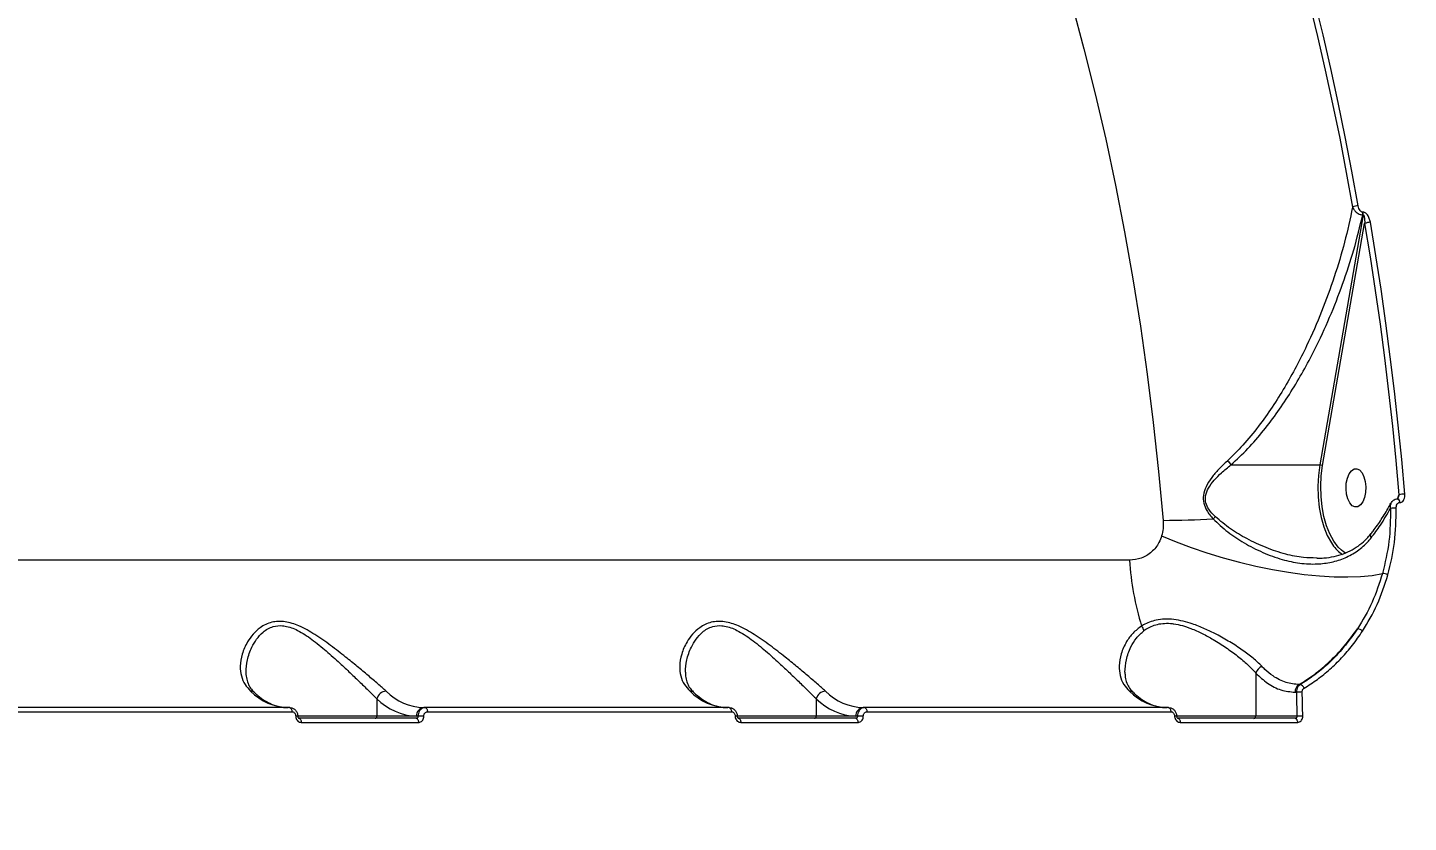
# Model space of a CAD drawing. Header units: millimetres. Extents: x -5517 to 6387, y -5295 to 6147.
# Drawn here: x 2446.6 to 2769.8, y 1488.5 to 1674.5 of the extents above; entities that cross this region are included whole.
import ezdxf

# ---------------------------------------------------------------- set-up
doc = ezdxf.new("R2010")
doc.units = ezdxf.units.MM
for name, color, linetype in [('DIKOM_ОБЪЕКТ', 7, 'Continuous'), ('DIKOM_РАЗМЕР_ЗОНА', 7, 'Continuous'), ('DIKOM_РАЗМЕР_ОБЪЕКТА', 7, 'Continuous')]:
    doc.layers.add(name, color=color, linetype=linetype)
doc.styles.add('style1', font='arial.ttf', dxfattribs={"width": 0.8})
doc.dimstyles.new('1-50', dxfattribs={"dimtxt": 300, "dimasz": 200, "dimexe": 100, "dimexo": 0, "dimgap": 100, "dimtad": 1, "dimtxsty": 'style1', "dimcen": 200, "dimclrd": 7, "dimclre": 7, "dimclrt": 7, "dimadec": 1, "dimazin": 2, "dimtfac": 1, "dimtmove": 0, "dimatfit": 2, "dimfxl": 0, "dimlwd": 25, "dimlwe": 18, "dimarcsym": 0})

# ---------------------------------------------------------------- blocks, each defined once
blk = doc.blocks.new('*D0')
at = {"layer": 'Defpoints', "color": 0, "transparency": 16777216}
for p in [(3079.07, 4135.26), (-4405.35, -2652.69), (-1397.56, -2652.69)]:
    blk.add_point(p, dxfattribs=at)
at = {"layer": 'DIKOM_РАЗМЕР_ОБЪЕКТА', "color": 7, "lineweight": 18, "transparency": 16777216}
for p, q in [((3079.07, 4135.26), (-4505.35, 4135.26)), ((-1397.56, -2652.69), (-4505.35, -2652.69))]:
    blk.add_line(p, q, dxfattribs=at)
at = {"layer": 'DIKOM_РАЗМЕР_ОБЪЕКТА', "color": 7, "lineweight": 25, "transparency": 16777216}
blk.add_line((-4405.35, 3935.26), (-4405.35, -2452.69), dxfattribs=at)
at = {"layer": 'DIKOM_РАЗМЕР_ОБЪЕКТА', "color": 7, "transparency": 16777216}
for points in [[(-4438.68, 3935.26), (-4372.02, 3935.26), (-4405.35, 4135.26)], [(-4438.68, -2452.69), (-4372.02, -2452.69), (-4405.35, -2652.69)]]:
    blk.add_solid(points, dxfattribs=at)
at = {"layer": 'DIKOM_РАЗМЕР_ОБЪЕКТА', "color": 7, "transparency": 16777216, "insert": (-4658.52, 741.29), "char_height": 300, "attachment_point": 5, "rotation": 90, "style": 'style1'}
blk.add_mtext('6800', dxfattribs=at)
blk = doc.blocks.new('*D1')
at = {"layer": 'Defpoints', "color": 0, "transparency": 16777216}
for p in [(2817.72, 6146.72), (-5067.27, -4152.08), (-1897.56, -4152.08)]:
    blk.add_point(p, dxfattribs=at)
at = {"layer": 'DIKOM_РАЗМЕР_ЗОНА', "color": 7, "lineweight": 18, "transparency": 16777216}
for p, q in [((2817.72, 6146.72), (-5167.27, 6146.72)), ((-1897.56, -4152.08), (-5167.27, -4152.08))]:
    blk.add_line(p, q, dxfattribs=at)
at = {"layer": 'DIKOM_РАЗМЕР_ЗОНА', "color": 7, "lineweight": 25, "transparency": 16777216}
blk.add_line((-5067.27, 5946.72), (-5067.27, -3952.08), dxfattribs=at)
at = {"layer": 'DIKOM_РАЗМЕР_ЗОНА', "color": 7, "transparency": 16777216}
for points in [[(-5100.61, 5946.72), (-5033.94, 5946.72), (-5067.27, 6146.72)], [(-5100.61, -3952.08), (-5033.94, -3952.08), (-5067.27, -4152.08)]]:
    blk.add_solid(points, dxfattribs=at)
at = {"layer": 'DIKOM_РАЗМЕР_ЗОНА', "color": 7, "transparency": 16777216, "insert": (-5320.45, 939.42), "char_height": 300, "attachment_point": 5, "rotation": 90, "style": 'style1'}
blk.add_mtext('10200', dxfattribs=at)
blk = doc.blocks.new('*D2')
at = {"layer": 'Defpoints', "color": 0, "transparency": 16777216}
for p in [(4491.49, 3838.97), (-2445.56, 374.31), (4491.49, -4687.8)]:
    blk.add_point(p, dxfattribs=at)
at = {"layer": 'DIKOM_РАЗМЕР_ОБЪЕКТА', "color": 7, "lineweight": 18, "transparency": 16777216}
for p, q in [((4491.49, 3838.97), (4491.49, -4787.8)), ((-2445.56, 374.31), (-2445.56, -4787.8))]:
    blk.add_line(p, q, dxfattribs=at)
at = {"layer": 'DIKOM_РАЗМЕР_ОБЪЕКТА', "color": 7, "lineweight": 25, "transparency": 16777216}
blk.add_line((-2245.56, -4687.8), (4291.49, -4687.8), dxfattribs=at)
at = {"layer": 'DIKOM_РАЗМЕР_ОБЪЕКТА', "color": 7, "transparency": 16777216}
for points in [[(-2245.56, -4654.47), (-2245.56, -4721.14), (-2445.56, -4687.8)], [(4291.49, -4654.47), (4291.49, -4721.14), (4491.49, -4687.8)]]:
    blk.add_solid(points, dxfattribs=at)
at = {"layer": 'DIKOM_РАЗМЕР_ОБЪЕКТА', "color": 7, "transparency": 16777216, "insert": (1022.97, -4434.63), "char_height": 300, "attachment_point": 5, "style": 'style1'}
blk.add_mtext('6900', dxfattribs=at)
blk = doc.blocks.new('*D3')
at = {"layer": 'Defpoints', "color": 0, "transparency": 16777216}
for p in [(6386.85, 4728.17), (-4131.44, -152.69), (6386.85, -5195.35)]:
    blk.add_point(p, dxfattribs=at)
at = {"layer": 'DIKOM_РАЗМЕР_ЗОНА', "color": 7, "lineweight": 18, "transparency": 16777216}
for p, q in [((6386.85, 4728.17), (6386.85, -5295.35)), ((-4131.44, -152.69), (-4131.44, -5295.35))]:
    blk.add_line(p, q, dxfattribs=at)
at = {"layer": 'DIKOM_РАЗМЕР_ЗОНА', "color": 7, "lineweight": 25, "transparency": 16777216}
blk.add_line((-3931.44, -5195.35), (6186.85, -5195.35), dxfattribs=at)
at = {"layer": 'DIKOM_РАЗМЕР_ЗОНА', "color": 7, "transparency": 16777216}
for points in [[(-3931.44, -5162.02), (-3931.44, -5228.69), (-4131.44, -5195.35)], [(6186.85, -5162.02), (6186.85, -5228.69), (6386.85, -5195.35)]]:
    blk.add_solid(points, dxfattribs=at)
at = {"layer": 'DIKOM_РАЗМЕР_ЗОНА', "color": 7, "transparency": 16777216, "insert": (1127.71, -4942.18), "char_height": 300, "attachment_point": 5, "style": 'style1'}
blk.add_mtext('10500', dxfattribs=at)

msp = doc.modelspace()

# ---------------------------------------------------------------- linework, layer by layer
at = {"layer": 'DIKOM_ОБЪЕКТ', "color": 7, "linetype": 'Continuous', "lineweight": 15}
for p, q in [((2759.206, 1630.653), (2749.038, 1572.123)), ((2759.206, 1631.291), (2759.101, 1631.291)), ((2759.101, 1630.653), (2759.206, 1630.653)), ((2749.711, 1571.963), (2759.551, 1628.612)), ((2728.254, 1572.123), (2749.038, 1572.123)), ((2767.576, 1565.124), (2767.152, 1564.151)), ((2767.743, 1563.33), (2767.818, 1563.33)), ((2704.496, 1549.813), (2404.487, 1549.813)), ((2748.446, 1550.326), (2748.247, 1550.334)), ((2734.063, 1523.413), (2734.063, 1513.311)), ((2744.477, 1520.708), (2744.193, 1520.708)), ((2528.343, 1517.361), (2528.343, 1513.311)), ((2631.203, 1517.361), (2631.203, 1513.311)), ((2743.253, 1518.924), (2743.561, 1518.924)), ((2507.95, 1515.311), (2436.805, 1515.311)), ((2437.32, 1514.352), (2508.464, 1514.352)), ((2528.343, 1513.311), (2509.784, 1513.311)), ((2537.571, 1512.811), (2510.141, 1512.811)), ((2537.611, 1513.311), (2528.343, 1513.311)), ((2537.971, 1513.311), (2537.611, 1513.311)), ((2539.665, 1515.311), (2539.325, 1515.311)), ((2610.81, 1515.311), (2539.665, 1515.311)), ((2540.18, 1514.352), (2611.325, 1514.352)), ((2631.203, 1513.311), (2612.644, 1513.311)), ((2640.431, 1512.811), (2613.001, 1512.811)), ((2640.471, 1513.311), (2631.203, 1513.311)), ((2640.831, 1513.311), (2640.471, 1513.311)), ((2642.525, 1515.311), (2642.185, 1515.311)), ((2713.67, 1515.311), (2642.525, 1515.311)), ((2643.04, 1514.352), (2714.185, 1514.352)), ((2734.063, 1513.311), (2715.504, 1513.311)), ((2743.291, 1512.811), (2715.861, 1512.811)), ((2743.691, 1513.311), (2734.063, 1513.311)), ((2510.656, 1511.846), (2538.085, 1511.846)), ((2613.516, 1511.846), (2640.945, 1511.846)), ((2716.376, 1511.846), (2743.805, 1511.846))]:
    msp.add_line(p, q, dxfattribs=at)
at = {"layer": 'DIKOM_ОБЪЕКТ', "color": 7, "linetype": 'Continuous', "lineweight": 15, "flags": 128}
for points in [[(2742.603, 1695.506), (2744.658, 1687.884), (2746.632, 1680.182), (2748.525, 1672.403), (2750.335, 1664.55), (2752.061, 1656.626), (2753.704, 1648.636), (2755.261, 1640.581), (2756.733, 1632.467)], [(2758.04, 1632.766), (2756.565, 1640.898), (2755.004, 1648.971), (2753.358, 1656.979), (2751.627, 1664.92), (2749.813, 1672.79), (2747.917, 1680.586), (2745.938, 1688.306), (2743.878, 1695.944)], [(2691.067, 1679.831), (2693.853, 1669.512), (2696.477, 1659.032), (2698.934, 1648.402), (2701.223, 1637.632), (2703.342, 1626.731), (2705.289, 1615.71), (2707.062, 1604.578), (2708.659, 1593.347), (2710.079, 1582.026), (2711.32, 1570.626), (2712.382, 1559.159)], [(2768.941, 1565.286), (2768.217, 1573.364), (2767.412, 1581.413), (2766.526, 1589.429), (2765.559, 1597.411), (2764.513, 1605.354), (2763.387, 1613.256), (2762.182, 1621.114), (2760.898, 1628.925)], [(2759.551, 1628.612), (2760.832, 1620.82), (2762.035, 1612.98), (2763.158, 1605.097), (2764.202, 1597.172), (2765.166, 1589.21), (2766.05, 1581.212), (2766.853, 1573.183), (2767.576, 1565.124)], [(2749.038, 1572.123), (2748.712, 1569.681), (2748.581, 1567.17), (2748.649, 1564.651), (2748.914, 1562.181), (2749.37, 1559.818), (2750.006, 1557.618), (2750.807, 1555.632), (2751.755, 1553.906), (2752.051, 1553.465)], [(2754.106, 1552.195), (2753.383, 1552.916), (2752.344, 1554.298), (2751.425, 1555.971), (2750.648, 1557.898), (2750.031, 1560.031), (2749.589, 1562.322), (2749.333, 1564.718), (2749.267, 1567.161), (2749.394, 1569.595), (2749.711, 1571.963)], [(2755.498, 1569.02), (2755.906, 1570.027), (2756.443, 1570.77), (2757.067, 1571.189), (2757.726, 1571.25), (2758.367, 1570.948), (2758.938, 1570.308), (2759.393, 1569.381), (2759.695, 1568.242), (2759.82, 1566.984), (2759.758, 1565.709), (2759.512, 1564.52), (2759.105, 1563.514), (2758.567, 1562.771), (2757.944, 1562.352), (2757.285, 1562.291), (2756.644, 1562.593), (2756.072, 1563.233), (2755.617, 1564.16), (2755.315, 1565.299), (2755.19, 1566.556), (2755.253, 1567.831), (2755.498, 1569.02)], [(2767.237, 1564.173), (2767.373, 1564.137), (2767.507, 1564.022), (2767.619, 1563.839), (2767.7, 1563.602), (2767.743, 1563.33)], [(2712.029, 1555.517), (2715.41, 1554.11), (2718.958, 1552.778), (2722.639, 1551.533), (2726.417, 1550.387), (2730.253, 1549.352), (2734.11, 1548.438), (2737.951, 1547.654), (2741.736, 1547.008), (2745.429, 1546.506), (2748.994, 1546.153), (2752.394, 1545.953), (2755.598, 1545.908), (2758.571, 1546.017), (2761.287, 1546.28), (2763.717, 1546.695)], [(2755.05, 1551.497), (2754.52, 1551.857), (2754.106, 1552.195)], [(2743.561, 1518.924), (2743.58, 1518.223), (2743.597, 1517.521), (2743.614, 1516.82), (2743.631, 1516.118), (2743.647, 1515.416), (2743.662, 1514.715), (2743.677, 1514.013), (2743.691, 1513.311)], [(2745.063, 1513.349), (2745.049, 1514.053), (2745.034, 1514.756), (2745.019, 1515.46), (2745.003, 1516.163), (2744.986, 1516.866), (2744.969, 1517.569), (2744.951, 1518.273), (2744.933, 1518.976)], [(2507.95, 1515.311), (2508.048, 1515.293), (2508.142, 1515.239), (2508.229, 1515.151), (2508.307, 1515.032), (2508.371, 1514.888), (2508.419, 1514.722), (2508.451, 1514.541), (2508.464, 1514.352)], [(2510.141, 1512.811), (2510.239, 1512.793), (2510.334, 1512.738), (2510.422, 1512.65), (2510.499, 1512.53), (2510.563, 1512.385), (2510.612, 1512.218), (2510.643, 1512.036), (2510.656, 1511.846)], [(2537.571, 1512.811), (2537.669, 1512.793), (2537.764, 1512.738), (2537.851, 1512.65), (2537.928, 1512.53), (2537.993, 1512.385), (2538.041, 1512.218), (2538.072, 1512.036), (2538.085, 1511.846)], [(2539.665, 1515.311), (2539.763, 1515.293), (2539.857, 1515.239), (2539.945, 1515.151), (2540.022, 1515.032), (2540.086, 1514.888), (2540.135, 1514.722), (2540.166, 1514.541), (2540.18, 1514.352)], [(2610.81, 1515.311), (2610.908, 1515.293), (2611.002, 1515.239), (2611.09, 1515.151), (2611.167, 1515.032), (2611.231, 1514.888), (2611.28, 1514.722), (2611.311, 1514.541), (2611.325, 1514.352)], [(2613.001, 1512.811), (2613.1, 1512.793), (2613.194, 1512.738), (2613.282, 1512.65), (2613.359, 1512.53), (2613.423, 1512.385), (2613.472, 1512.218), (2613.503, 1512.036), (2613.516, 1511.846)], [(2640.431, 1512.811), (2640.529, 1512.793), (2640.624, 1512.738), (2640.711, 1512.65), (2640.788, 1512.53), (2640.853, 1512.385), (2640.901, 1512.218), (2640.932, 1512.036), (2640.945, 1511.846)], [(2642.525, 1515.311), (2642.623, 1515.293), (2642.717, 1515.239), (2642.805, 1515.151), (2642.882, 1515.032), (2642.946, 1514.888), (2642.995, 1514.722), (2643.026, 1514.541), (2643.04, 1514.352)], [(2713.67, 1515.311), (2713.768, 1515.293), (2713.862, 1515.239), (2713.95, 1515.151), (2714.027, 1515.032), (2714.091, 1514.888), (2714.14, 1514.722), (2714.171, 1514.541), (2714.185, 1514.352)], [(2715.861, 1512.811), (2715.96, 1512.793), (2716.054, 1512.738), (2716.142, 1512.65), (2716.219, 1512.53), (2716.283, 1512.385), (2716.332, 1512.218), (2716.363, 1512.036), (2716.376, 1511.846)], [(2743.291, 1512.811), (2743.389, 1512.793), (2743.484, 1512.738), (2743.571, 1512.65), (2743.649, 1512.53), (2743.713, 1512.385), (2743.761, 1512.218), (2743.793, 1512.036), (2743.805, 1511.846)]]:
    msp.add_lwpolyline(points, dxfattribs=at)
at = {"layer": 'DIKOM_ОБЪЕКТ', "color": 7, "linetype": 'Continuous', "lineweight": 15}
for centre, radius, start, end in [((2758.026, 1629.82), 2.945, 89.7333, 116.03785), ((2757.233, 1630.973), 1.895, 350.29035, 9.68826), ((2757.337, 1630.973), 1.895, 350.29035, 9.68826), ((2760.865, 1626.015), 2.91, 89.36647, 116.84111), ((2749.054, 1570.694), 1.429, 62.63688, 90.63259), ((2768.897, 1559.82), 5.466, 89.53417, 103.98512), ((2766.545, 1557.24), 4.797, 85.45412, 101.42035), ((2766.974, 1563.407), 0.848, 354.81494, 64.36473), ((2711.955, 1786.952), 227.793, 270.10739, 273.05416), ((2700.629, 1583.213), 33.371, 314.67378, 315.91441), ((2759.182, 1558.228), 8.576, 213.73629, 235.8703), ((2771.869, 1554.275), 67.521, 183.78852, 197.11454), ((2763.855, 1543.992), 2.706, 64.70601, 92.9282), ((2705.11, 1532.493), 2.935, 17.15783, 40.62587), ((2757.715, 1531.867), 1.894, 45.09895, 85.193), ((2736.484, 1522.686), 2.528, 113.80997, 163.29471), ((2508.084, 1528.424), 13.122, 224.85941, 267.92787), ((2498.818, 1517.854), 1.315, 48.32437, 91.53581), ((2530.65, 1516.798), 2.375, 93.65932, 166.28634), ((2539.8, 1528.424), 13.122, 224.85878, 267.9285), ((2610.944, 1528.424), 13.122, 224.85889, 267.92839), ((2601.679, 1517.855), 1.314, 48.30353, 91.55423), ((2633.51, 1516.798), 2.375, 93.66097, 166.28624), ((2642.66, 1528.424), 13.122, 224.8594, 267.92817), ((2713.805, 1528.424), 13.122, 224.8594, 267.92817), ((2704.539, 1517.855), 1.314, 48.30704, 91.55315), ((2745.308, 1518.981), 2.056, 122.86106, 181.59168), ((2744.146, 1519.449), 1.302, 18.8753, 75.29496), ((2538.109, 1527.08), 13.778, 224.85939, 267.92804), ((2640.969, 1527.08), 13.778, 224.85912, 267.92831), ((2744.884, 1502.005), 16.971, 89.83645, 94.47131), ((2509.491, 1510.886), 2.468, 82.17833, 93.46939), ((2527.875, 1513.278), 0.468, 274.73843, 4.06094), ((2539.48, 1513.444), 1.874, 94.73725, 184.05803), ((2539.294, 1490.429), 22.92, 89.87895, 93.31005), ((2612.352, 1510.891), 2.463, 82.16811, 93.47907), ((2630.735, 1513.278), 0.468, 274.73843, 4.06094), ((2642.34, 1513.444), 1.874, 94.7353, 184.05998), ((2642.154, 1490.43), 22.919, 89.87887, 93.31013), ((2715.212, 1510.89), 2.464, 82.16938, 93.47781), ((2733.595, 1513.278), 0.469, 274.74935, 4.05003), ((2745.015, 1490.424), 22.925, 89.87919, 93.30967)]:
    msp.add_arc(centre, radius, start, end, dxfattribs=at)
for points, knots in [([(2756.733, 1632.467), (2756.138, 1629.737), (2754.947, 1624.278), (2752.487, 1616.107), (2749.544, 1607.984), (2745.767, 1599.316), (2741.842, 1591.867), (2737.955, 1585.647), (2734.699, 1581.075), (2731.246, 1576.819), (2728.678, 1574.307), (2727.467, 1573.123)], [0, 0, 0, 0, 0.1269751, 0.2539549, 0.383672, 0.5133751, 0.6746727, 0.7565617, 0.8384272, 0.9238211, 1, 1, 1, 1]), ([(2756.733, 1632.467), (2756.859, 1632.231), (2757.105, 1631.769), (2757.681, 1631.212), (2758.229, 1630.875), (2758.694, 1630.695), (2758.963, 1630.667), (2759.101, 1630.653)], [0, 0, 0, 0, 0.2736405, 0.5372469, 0.7207986, 0.8565602, 1, 1, 1, 1]), ([(2759.101, 1631.291), (2759.032, 1631.3), (2758.893, 1631.318), (2758.666, 1631.465), (2758.411, 1631.747), (2758.171, 1632.202), (2758.085, 1632.572), (2758.04, 1632.766)], [0, 0, 0, 0, 0.1190151, 0.2374716, 0.412334, 0.6910369, 1, 1, 1, 1]), ([(2728.247, 1572.125), (2729.589, 1573.374), (2732.29, 1575.885), (2735.912, 1580.129), (2739.266, 1584.586), (2742.352, 1589.246), (2745.215, 1594.081), (2748.291, 1599.884), (2751.436, 1606.665), (2754.494, 1614.5), (2757.121, 1622.505), (2758.441, 1627.937), (2759.101, 1630.653)], [0, 0, 0, 0, 0.0822817, 0.1655633, 0.2475161, 0.3294891, 0.4129251, 0.4963687, 0.6209047, 0.7454525, 0.8727279, 1, 1, 1, 1]), ([(2760.898, 1628.925), (2760.826, 1629.236), (2760.689, 1629.832), (2760.297, 1630.566), (2759.886, 1631.017), (2759.528, 1631.249), (2759.313, 1631.277), (2759.206, 1631.291)], [0, 0, 0, 0, 0.3089123, 0.5923549, 0.7697318, 0.8845062, 1, 1, 1, 1]), ([(2759.206, 1630.653), (2759.22, 1630.651), (2759.252, 1630.646), (2759.305, 1630.601), (2759.396, 1630.456), (2759.568, 1629.795), (2759.559, 1629.142), (2759.551, 1628.612)], [0, 0, 0, 0, 0.0232957, 0.0519977, 0.104251, 0.273378, 1, 1, 1, 1]), ([(2715.485, 1168.917), (2716.598, 1170.13), (2720.983, 1174.909), (2728.309, 1184.346), (2737.339, 1197.064), (2745.886, 1210.69), (2753.968, 1225.051), (2761.706, 1240.4), (2769.062, 1256.721), (2776.001, 1273.978), (2782.373, 1291.804), (2788.171, 1310.124), (2793.399, 1328.857), (2798.139, 1348.295), (2802.354, 1368.402), (2806.017, 1389.121), (2809.053, 1410.016), (2811.464, 1431.012), (2813.268, 1452.035), (2814.494, 1473.407), (2815.112, 1495.068), (2815.111, 1516.949), (2814.522, 1537.055), (2813.545, 1555.363), (2812.648, 1566.339), (2812.199, 1571.833)], [0, 0, 0, 0, 0.0156973, 0.0618721, 0.1080096, 0.1528784, 0.1977815, 0.2426503, 0.2888188, 0.3350248, 0.3811934, 0.4261359, 0.471113, 0.5160556, 0.5622975, 0.608577, 0.654819, 0.6998738, 0.7449631, 0.790018, 0.8363724, 0.8827643, 0.9291188, 0.9645261, 1, 1, 1, 1]), ([(2727.467, 1573.123), (2726.744, 1572.441), (2725.413, 1571.186), (2723.69, 1569.172), (2722.41, 1567.202), (2721.71, 1565.15), (2721.797, 1563.18), (2722.613, 1561.232), (2723.552, 1560.12), (2724.092, 1559.482)], [0, 0, 0, 0, 0.1839956, 0.3384118, 0.4956209, 0.6241649, 0.7374529, 0.849208, 1, 1, 1, 1]), ([(2724.6, 1559.995), (2724.055, 1560.554), (2723.119, 1561.512), (2722.334, 1563.147), (2722.238, 1564.268), (2722.386, 1565.436), (2722.987, 1566.877), (2724.319, 1568.624), (2726.131, 1570.398), (2727.503, 1571.513), (2728.254, 1572.123)], [0, 0, 0, 0, 0.1504043, 0.2579112, 0.3420736, 0.3655543, 0.4905021, 0.648813, 0.8079297, 1, 1, 1, 1]), ([(2727.467, 1573.123), (2727.494, 1573.093), (2727.64, 1572.928), (2727.928, 1572.581), (2728.133, 1572.288), (2728.247, 1572.125)], [0, 0, 0, 0, 0.0927054, 0.4978157, 1, 1, 1, 1]), ([(2728.254, 1572.123), (2728.252, 1572.123), (2728.251, 1572.123), (2728.248, 1572.124), (2728.247, 1572.125), (2728.247, 1572.125)], [0, 0, 0, 0, 0.4236151, 0.7723392, 1, 1, 1, 1]), ([(2767.242, 1564.159), (2767.24, 1564.158), (2767.233, 1564.154), (2767.27, 1564.188), (2767.315, 1564.251), (2767.335, 1564.31), (2767.34, 1564.324)], [0, 0, 0, 0, 0.1290657, 0.4929871, 0.8745692, 1, 1, 1, 1]), ([(2767.576, 1565.124), (2767.549, 1564.989), (2767.496, 1564.718), (2767.392, 1564.455), (2767.34, 1564.324)], [0, 0, 0, 0, 0.5019521, 1, 1, 1, 1]), ([(2767.818, 1563.33), (2767.936, 1563.346), (2768.173, 1563.376), (2768.501, 1563.62), (2768.788, 1564.047), (2768.957, 1564.638), (2768.946, 1565.082), (2768.941, 1565.286)], [0, 0, 0, 0, 0.1522938, 0.3040595, 0.5080207, 0.7732275, 1, 1, 1, 1]), ([(2760.895, 1555.88), (2761.103, 1556.134), (2762.042, 1557.279), (2763.473, 1559.381), (2764.861, 1561.567), (2765.507, 1562.838), (2765.678, 1563.175)], [0, 0, 0, 0, 0.1077394, 0.4853497, 0.8633512, 1, 1, 1, 1]), ([(2761.066, 1555.054), (2761.809, 1556.039), (2763.508, 1558.297), (2764.843, 1560.628), (2765.595, 1561.942)], [0, 0, 0, 0, 0.4365708, 1, 1, 1, 1]), ([(2765.595, 1561.942), (2765.565, 1559.371), (2765.506, 1554.165), (2764.318, 1549.206), (2763.717, 1546.695)], [0, 0, 0, 0, 0.493765, 1, 1, 1, 1]), ([(2765.012, 1546.439), (2765.612, 1548.941), (2766.827, 1554.008), (2766.892, 1559.328), (2766.925, 1562.022)], [0, 0, 0, 0, 0.4937638, 1, 1, 1, 1]), ([(2765.718, 1563.153), (2765.695, 1563.121), (2765.569, 1562.939), (2765.513, 1562.514), (2765.569, 1562.121), (2765.595, 1561.942)], [0, 0, 0, 0, 0.1046187, 0.5904491, 1, 1, 1, 1]), ([(2765.736, 1563.167), (2765.807, 1563.306), (2765.973, 1563.633), (2766.424, 1563.979), (2766.885, 1564.178), (2767.159, 1564.154), (2767.235, 1564.148)], [0, 0, 0, 0, 0.2433754, 0.5722452, 0.8812661, 1, 1, 1, 1]), ([(2766.925, 1562.022), (2766.932, 1562.188), (2766.947, 1562.517), (2767.109, 1562.923), (2767.332, 1563.189), (2767.55, 1563.313), (2767.689, 1563.326), (2767.743, 1563.33)], [0, 0, 0, 0, 0.2717911, 0.5388288, 0.7375848, 0.8965798, 1, 1, 1, 1]), ([(2712.382, 1559.159), (2712.386, 1559.1), (2712.437, 1558.46), (2712.432, 1557.207), (2712.165, 1556.087), (2712.029, 1555.517)], [0, 0, 0, 0, 0.0468119, 0.514279, 1, 1, 1, 1]), ([(2724.092, 1559.482), (2725.202, 1558.434), (2727.426, 1556.337), (2731.408, 1553.78), (2735.674, 1551.552), (2740.08, 1549.948), (2744.37, 1549.04), (2748.256, 1548.839), (2751.816, 1549.289), (2755.011, 1550.292), (2757.934, 1551.94), (2759.904, 1553.653), (2760.853, 1554.797), (2761.066, 1555.054)], [0, 0, 0, 0, 0.1039374, 0.2080564, 0.3213665, 0.4346146, 0.5351329, 0.6355722, 0.7202647, 0.8048973, 0.8901542, 0.9753338, 1, 1, 1, 1]), ([(2748.247, 1550.334), (2747.248, 1550.346), (2744.864, 1550.373), (2740.899, 1551.208), (2736.43, 1552.678), (2732.109, 1554.73), (2728.063, 1557.103), (2725.761, 1559.025), (2724.6, 1559.995)], [0, 0, 0, 0, 0.1201928, 0.2866937, 0.4714216, 0.6604393, 0.8286464, 1, 1, 1, 1]), ([(2712.029, 1555.517), (2711.841, 1554.998), (2711.314, 1553.543), (2709.739, 1551.618), (2707.32, 1550.102), (2705.443, 1549.91), (2704.496, 1549.813)], [0, 0, 0, 0, 0.1529659, 0.4283749, 0.7114403, 1, 1, 1, 1]), ([(2748.442, 1550.307), (2748.974, 1550.309), (2750.325, 1550.313), (2752.401, 1550.659), (2754.618, 1551.294), (2756.646, 1552.222), (2758.464, 1553.423), (2759.896, 1554.643), (2760.625, 1555.562), (2760.895, 1555.904)], [0, 0, 0, 0, 0.1099389, 0.2787634, 0.4441592, 0.6031287, 0.75857, 0.9104364, 1, 1, 1, 1]), ([(2760.942, 1555.867), (2760.904, 1555.817), (2760.814, 1555.701), (2760.878, 1555.413), (2760.993, 1555.175), (2761.057, 1555.07), (2761.066, 1555.054)], [0, 0, 0, 0, 0.2985608, 0.7072889, 0.9545735, 1, 1, 1, 1]), ([(2763.717, 1546.695), (2762.986, 1544.423), (2761.506, 1539.826), (2759.094, 1535.794), (2757.874, 1533.754)], [0, 0, 0, 0, 0.4941555, 1, 1, 1, 1]), ([(2759.052, 1533.208), (2760.269, 1535.245), (2762.733, 1539.365), (2764.246, 1544.063), (2765.012, 1546.439)], [0, 0, 0, 0, 0.4941759, 1, 1, 1, 1]), ([(2530.498, 1519.169), (2529.881, 1519.724), (2528.645, 1520.836), (2526.312, 1522.813), (2523.771, 1524.934), (2520.844, 1527.311), (2517.556, 1529.891), (2513.919, 1532.449), (2510.337, 1534.484), (2507.379, 1535.437), (2505.247, 1535.555), (2503.701, 1535.342), (2502.286, 1534.82), (2500.761, 1533.899), (2499.297, 1532.52), (2497.814, 1530.419), (2496.704, 1527.866), (2496.258, 1525.147), (2496.524, 1522.74), (2497.309, 1520.751), (2498.319, 1519.667), (2498.783, 1519.169)], [0, 0, 0, 0, 0.0554757, 0.1110247, 0.1664969, 0.2220058, 0.2900235, 0.3579628, 0.4226756, 0.4774065, 0.5052467, 0.5330929, 0.56271, 0.5923732, 0.6404289, 0.6885796, 0.7603264, 0.8320609, 0.8909999, 0.9498658, 1, 1, 1, 1]), ([(2633.358, 1519.169), (2632.741, 1519.724), (2631.505, 1520.836), (2629.172, 1522.813), (2626.631, 1524.934), (2623.704, 1527.311), (2620.416, 1529.891), (2616.779, 1532.449), (2613.197, 1534.484), (2610.239, 1535.437), (2608.107, 1535.555), (2606.562, 1535.342), (2605.146, 1534.82), (2603.622, 1533.899), (2602.157, 1532.52), (2600.674, 1530.419), (2599.564, 1527.866), (2599.118, 1525.147), (2599.385, 1522.739), (2600.169, 1520.751), (2601.179, 1519.667), (2601.643, 1519.169)], [0, 0, 0, 0, 0.0554766, 0.1110246, 0.1664983, 0.2220059, 0.2900237, 0.3579631, 0.422676, 0.4774069, 0.5052472, 0.5330941, 0.5627094, 0.5923744, 0.6404298, 0.6885805, 0.760326, 0.8320606, 0.8909998, 0.9498672, 1, 1, 1, 1]), ([(2735.464, 1524.999), (2734.82, 1525.623), (2733.534, 1526.87), (2730.984, 1528.791), (2728.082, 1530.694), (2725.076, 1532.39), (2722.098, 1533.83), (2719.477, 1534.867), (2717.059, 1535.581), (2714.88, 1535.994), (2712.743, 1536.091), (2710.251, 1535.796), (2708.488, 1535.103), (2707.492, 1534.498), (2707.338, 1534.405)], [0, 0, 0, 0, 0.110102, 0.2202179, 0.3292883, 0.4383106, 0.5249634, 0.6115175, 0.6753441, 0.7390985, 0.8039962, 0.8688909, 0.9797308, 1, 1, 1, 1]), ([(2497.712, 1523.6), (2497.773, 1524.557), (2497.897, 1526.509), (2498.863, 1529.153), (2500.136, 1531.361), (2501.418, 1532.811), (2502.772, 1533.788), (2504.254, 1534.441), (2505.694, 1534.584), (2507.141, 1534.392), (2508.33, 1534.062), (2510.466, 1533.117), (2513.239, 1531.272), (2516.507, 1528.599), (2519.479, 1525.899), (2522.138, 1523.415), (2524.46, 1521.192), (2526.607, 1519.119), (2527.764, 1517.947), (2528.343, 1517.361)], [0, 0, 0, 0, 0.0848993, 0.1730648, 0.2309184, 0.2886268, 0.3230692, 0.3574257, 0.4073208, 0.4206114, 0.4522242, 0.483905, 0.5607571, 0.6437077, 0.7267729, 0.7952558, 0.8636979, 0.9318938, 1, 1, 1, 1]), ([(2600.572, 1523.6), (2600.633, 1524.557), (2600.757, 1526.509), (2601.723, 1529.153), (2602.996, 1531.361), (2604.279, 1532.811), (2605.632, 1533.788), (2607.114, 1534.441), (2608.554, 1534.584), (2610.001, 1534.392), (2611.19, 1534.062), (2613.326, 1533.117), (2616.099, 1531.272), (2619.368, 1528.599), (2622.339, 1525.899), (2624.998, 1523.415), (2627.32, 1521.192), (2629.467, 1519.119), (2630.624, 1517.947), (2631.203, 1517.361)], [0, 0, 0, 0, 0.0848993, 0.1730648, 0.2309184, 0.2886268, 0.3230684, 0.3574273, 0.4073201, 0.4206117, 0.4522245, 0.4839049, 0.560758, 0.6437087, 0.7267739, 0.7952561, 0.8636992, 0.9318938, 1, 1, 1, 1]), ([(2707.338, 1534.405), (2706.631, 1533.882), (2705.214, 1532.836), (2703.619, 1530.559), (2702.444, 1527.944), (2701.982, 1525.219), (2702.228, 1522.802), (2703.005, 1520.784), (2704.027, 1519.682), (2704.503, 1519.169)], [0, 0, 0, 0, 0.1281543, 0.2567416, 0.4268163, 0.5968801, 0.7373137, 0.8775743, 1, 1, 1, 1]), ([(2703.422, 1523.587), (2703.489, 1524.561), (2703.626, 1526.542), (2704.642, 1529.276), (2706.014, 1531.667), (2707.276, 1532.79), (2707.915, 1533.359)], [0, 0, 0, 0, 0.2830958, 0.5754333, 0.7847423, 1, 1, 1, 1]), ([(2707.915, 1533.359), (2708.056, 1533.457), (2708.958, 1534.085), (2710.527, 1534.793), (2712.716, 1535.097), (2714.031, 1535.052), (2715.418, 1534.872), (2716.88, 1534.549), (2719.13, 1533.781), (2721.566, 1532.682), (2724.341, 1531.161), (2727.145, 1529.381), (2729.857, 1527.385), (2732.246, 1525.374), (2733.457, 1524.067), (2734.063, 1523.413)], [0, 0, 0, 0, 0.0201011, 0.1287304, 0.1863594, 0.2439942, 0.2548522, 0.3176639, 0.3805774, 0.4675419, 0.5546247, 0.6653692, 0.7761638, 0.8880926, 1, 1, 1, 1]), ([(2744.193, 1520.708), (2745.43, 1521.499), (2747.918, 1523.09), (2751.454, 1526.107), (2754.854, 1529.608), (2756.863, 1532.366), (2757.874, 1533.754)], [0, 0, 0, 0, 0.2373871, 0.4771588, 0.7370102, 1, 1, 1, 1]), ([(2757.874, 1533.754), (2756.386, 1531.693), (2754.132, 1528.571), (2750.492, 1525.078), (2747.581, 1522.688), (2745.502, 1521.362), (2744.477, 1520.708)], [0, 0, 0, 0, 0.3951702, 0.598672, 0.8021811, 1, 1, 1, 1]), ([(2745.378, 1519.87), (2746.424, 1520.538), (2748.515, 1521.876), (2751.438, 1524.263), (2754.198, 1526.938), (2756.774, 1529.902), (2758.293, 1532.106), (2759.052, 1533.208)], [0, 0, 0, 0, 0.1976808, 0.3953862, 0.5930875, 0.7965444, 1, 1, 1, 1]), ([(2497.712, 1523.6), (2497.708, 1523.549), (2497.66, 1522.973), (2497.839, 1521.98), (2498.254, 1520.704), (2498.868, 1519.671), (2499.448, 1519.095), (2499.709, 1518.837)], [0, 0, 0, 0, 0.0260934, 0.2985406, 0.5705103, 0.8074036, 1, 1, 1, 1]), ([(2600.572, 1523.6), (2600.568, 1523.549), (2600.52, 1522.973), (2600.699, 1521.98), (2601.114, 1520.704), (2601.728, 1519.671), (2602.308, 1519.095), (2602.569, 1518.837)], [0, 0, 0, 0, 0.0260844, 0.2985428, 0.570505, 0.8074001, 1, 1, 1, 1]), ([(2703.443, 1523.653), (2703.45, 1523.24), (2703.464, 1522.323), (2703.819, 1521.053), (2704.447, 1519.907), (2704.998, 1519.176), (2705.393, 1518.864), (2705.427, 1518.837)], [0, 0, 0, 0, 0.2205043, 0.4894698, 0.7558704, 0.979001, 1, 1, 1, 1]), ([(2734.063, 1523.413), (2734.978, 1522.567), (2736.861, 1520.825), (2739.974, 1519.25), (2742.15, 1519.034), (2743.253, 1518.924)], [0, 0, 0, 0, 0.3175189, 0.6539159, 1, 1, 1, 1]), ([(2744.193, 1520.708), (2743.172, 1520.804), (2741.1, 1520.999), (2738.422, 1522.406), (2736.561, 1523.888), (2735.708, 1524.751), (2735.464, 1524.999)], [0, 0, 0, 0, 0.3362322, 0.6822348, 0.9087874, 1, 1, 1, 1]), ([(2744.477, 1520.708), (2744.433, 1520.68), (2744.221, 1520.545), (2743.898, 1520.198), (2743.609, 1519.6), (2743.577, 1519.149), (2743.561, 1518.924)], [0, 0, 0, 0, 0.0806296, 0.3870658, 0.6935699, 1, 1, 1, 1]), ([(2744.933, 1518.976), (2744.939, 1519.089), (2744.952, 1519.314), (2745.092, 1519.614), (2745.252, 1519.788), (2745.356, 1519.856), (2745.378, 1519.87)], [0, 0, 0, 0, 0.3067041, 0.6132852, 0.919485, 1, 1, 1, 1]), ([(2499.696, 1518.833), (2499.966, 1518.594), (2500.751, 1517.896), (2502.079, 1516.957), (2503.677, 1516.112), (2505.294, 1515.559), (2506.605, 1515.334), (2507.38, 1515.316), (2507.61, 1515.311)], [0, 0, 0, 0, 0.1033921, 0.3019097, 0.501742, 0.7047501, 0.9124642, 1, 1, 1, 1]), ([(2602.557, 1518.833), (2602.826, 1518.594), (2603.611, 1517.896), (2604.939, 1516.957), (2606.537, 1516.112), (2608.154, 1515.559), (2609.465, 1515.334), (2610.24, 1515.316), (2610.47, 1515.311)], [0, 0, 0, 0, 0.1033895, 0.3019118, 0.501736, 0.7047461, 0.9124578, 1, 1, 1, 1]), ([(2705.417, 1518.833), (2705.686, 1518.594), (2706.472, 1517.896), (2707.799, 1516.957), (2709.397, 1516.112), (2711.014, 1515.559), (2712.325, 1515.334), (2713.1, 1515.316), (2713.33, 1515.311)], [0, 0, 0, 0, 0.1033914, 0.3019146, 0.5017397, 0.7047508, 0.9124634, 1, 1, 1, 1]), ([(2507.983, 1515.292), (2508.035, 1515.296), (2508.306, 1515.32), (2508.788, 1515.133), (2509.335, 1514.722), (2509.696, 1514.11), (2509.855, 1513.607), (2509.822, 1513.345), (2509.82, 1513.329)], [0, 0, 0, 0, 0.0531016, 0.2781456, 0.5037743, 0.7375328, 0.984139, 1, 1, 1, 1]), ([(2508.464, 1514.352), (2508.561, 1514.341), (2508.754, 1514.318), (2509.015, 1514.146), (2509.214, 1513.892), (2509.322, 1513.61), (2509.336, 1513.423), (2509.342, 1513.349)], [0, 0, 0, 0, 0.214282, 0.4286033, 0.6431724, 0.8580895, 1, 1, 1, 1]), ([(2509.342, 1513.349), (2509.35, 1513.238), (2509.372, 1512.959), (2509.534, 1512.536), (2509.832, 1512.155), (2510.222, 1511.896), (2510.511, 1511.862), (2510.656, 1511.846)], [0, 0, 0, 0, 0.1418487, 0.3567238, 0.5713247, 0.785703, 1, 1, 1, 1]), ([(2509.831, 1513.331), (2509.831, 1513.3), (2509.832, 1513.214), (2509.872, 1513.077), (2509.94, 1512.946), (2510.022, 1512.858), (2510.102, 1512.814), (2510.127, 1512.809), (2510.143, 1512.811), (2510.144, 1512.811)], [0, 0, 0, 0, 0.0835482, 0.2335466, 0.3872641, 0.5495668, 0.7301862, 0.9908198, 1, 1, 1, 1]), ([(2537.971, 1513.311), (2537.97, 1513.255), (2537.967, 1513.142), (2537.901, 1512.993), (2537.799, 1512.879), (2537.681, 1512.82), (2537.602, 1512.814), (2537.571, 1512.811)], [0, 0, 0, 0, 0.215439, 0.4306094, 0.6452767, 0.8595477, 1, 1, 1, 1]), ([(2539.665, 1515.311), (2539.539, 1515.301), (2539.221, 1515.277), (2538.742, 1515.038), (2538.311, 1514.586), (2538.021, 1513.986), (2537.988, 1513.536), (2537.971, 1513.311)], [0, 0, 0, 0, 0.1407405, 0.3554641, 0.570308, 0.7851554, 1, 1, 1, 1]), ([(2538.085, 1511.846), (2538.18, 1511.853), (2538.418, 1511.871), (2538.776, 1512.051), (2539.097, 1512.391), (2539.31, 1512.842), (2539.332, 1513.18), (2539.343, 1513.349)], [0, 0, 0, 0, 0.1406189, 0.3551196, 0.5698697, 0.784886, 1, 1, 1, 1]), ([(2539.343, 1513.349), (2539.35, 1513.462), (2539.365, 1513.687), (2539.506, 1513.988), (2539.719, 1514.215), (2539.958, 1514.335), (2540.117, 1514.347), (2540.18, 1514.352)], [0, 0, 0, 0, 0.2151268, 0.4301662, 0.6449689, 0.8594053, 1, 1, 1, 1]), ([(2610.843, 1515.292), (2610.895, 1515.296), (2611.166, 1515.32), (2611.649, 1515.133), (2612.195, 1514.722), (2612.556, 1514.11), (2612.715, 1513.607), (2612.682, 1513.345), (2612.68, 1513.329)], [0, 0, 0, 0, 0.0530921, 0.2781541, 0.5037824, 0.7375292, 0.9841368, 1, 1, 1, 1]), ([(2611.325, 1514.352), (2611.421, 1514.341), (2611.614, 1514.318), (2611.875, 1514.146), (2612.074, 1513.892), (2612.182, 1513.61), (2612.196, 1513.423), (2612.202, 1513.349)], [0, 0, 0, 0, 0.2142491, 0.4285757, 0.6431743, 0.8580842, 1, 1, 1, 1]), ([(2612.202, 1513.349), (2612.21, 1513.238), (2612.232, 1512.959), (2612.394, 1512.536), (2612.692, 1512.155), (2613.082, 1511.896), (2613.371, 1511.862), (2613.516, 1511.846)], [0, 0, 0, 0, 0.1418481, 0.3567237, 0.5713241, 0.7857062, 1, 1, 1, 1]), ([(2612.691, 1513.331), (2612.691, 1513.3), (2612.692, 1513.214), (2612.732, 1513.077), (2612.8, 1512.946), (2612.882, 1512.858), (2612.962, 1512.814), (2612.988, 1512.809), (2613.003, 1512.811), (2613.004, 1512.811)], [0, 0, 0, 0, 0.083537, 0.233532, 0.3872325, 0.5495174, 0.730215, 0.9907144, 1, 1, 1, 1]), ([(2640.831, 1513.311), (2640.83, 1513.255), (2640.827, 1513.143), (2640.761, 1512.993), (2640.659, 1512.879), (2640.541, 1512.82), (2640.462, 1512.814), (2640.431, 1512.811)], [0, 0, 0, 0, 0.2155032, 0.4306258, 0.6453689, 0.8595923, 1, 1, 1, 1]), ([(2642.525, 1515.311), (2642.399, 1515.301), (2642.081, 1515.277), (2641.602, 1515.038), (2641.171, 1514.586), (2640.881, 1513.986), (2640.848, 1513.536), (2640.831, 1513.311)], [0, 0, 0, 0, 0.1407206, 0.3554439, 0.5702874, 0.7851623, 1, 1, 1, 1]), ([(2640.945, 1511.846), (2641.04, 1511.853), (2641.278, 1511.871), (2641.636, 1512.051), (2641.957, 1512.391), (2642.17, 1512.842), (2642.192, 1513.18), (2642.203, 1513.349)], [0, 0, 0, 0, 0.1405936, 0.3550954, 0.5698673, 0.7848848, 1, 1, 1, 1]), ([(2642.203, 1513.349), (2642.21, 1513.462), (2642.225, 1513.687), (2642.366, 1513.988), (2642.579, 1514.215), (2642.818, 1514.335), (2642.977, 1514.347), (2643.04, 1514.352)], [0, 0, 0, 0, 0.2151321, 0.4301616, 0.6449623, 0.8594412, 1, 1, 1, 1]), ([(2713.703, 1515.292), (2713.755, 1515.296), (2714.027, 1515.32), (2714.509, 1515.133), (2715.055, 1514.722), (2715.416, 1514.11), (2715.575, 1513.607), (2715.542, 1513.345), (2715.54, 1513.329)], [0, 0, 0, 0, 0.0531008, 0.2781695, 0.5037798, 0.7375342, 0.984137, 1, 1, 1, 1]), ([(2714.185, 1514.352), (2714.281, 1514.341), (2714.474, 1514.318), (2714.735, 1514.146), (2714.934, 1513.892), (2715.042, 1513.61), (2715.056, 1513.423), (2715.062, 1513.349)], [0, 0, 0, 0, 0.21425, 0.4285815, 0.643181, 0.8580793, 1, 1, 1, 1]), ([(2715.062, 1513.349), (2715.071, 1513.238), (2715.092, 1512.959), (2715.254, 1512.536), (2715.552, 1512.155), (2715.942, 1511.896), (2716.231, 1511.862), (2716.376, 1511.846)], [0, 0, 0, 0, 0.1418482, 0.3567373, 0.5713585, 0.785723, 1, 1, 1, 1]), ([(2715.551, 1513.331), (2715.551, 1513.3), (2715.552, 1513.214), (2715.592, 1513.077), (2715.66, 1512.946), (2715.742, 1512.858), (2715.822, 1512.814), (2715.848, 1512.809), (2715.863, 1512.811), (2715.864, 1512.811)], [0, 0, 0, 0, 0.08354, 0.2335673, 0.3872154, 0.5494833, 0.7302061, 0.9908205, 1, 1, 1, 1]), ([(2743.691, 1513.311), (2743.69, 1513.255), (2743.687, 1513.142), (2743.621, 1512.993), (2743.519, 1512.879), (2743.401, 1512.82), (2743.322, 1512.814), (2743.291, 1512.811)], [0, 0, 0, 0, 0.2154617, 0.430627, 0.6453169, 0.8595329, 1, 1, 1, 1]), ([(2743.805, 1511.846), (2743.9, 1511.853), (2744.138, 1511.871), (2744.497, 1512.051), (2744.817, 1512.391), (2745.03, 1512.842), (2745.052, 1513.18), (2745.063, 1513.349)], [0, 0, 0, 0, 0.1406005, 0.3550813, 0.5698568, 0.784878, 1, 1, 1, 1])]:
    msp.add_open_spline(points, degree=3, knots=knots, dxfattribs=at)

# ---------------------------------------------------------------- dimensions: what is measured, and where the dimension line sits
at = {"layer": 'DIKOM_РАЗМЕР_ЗОНА'}
dim = msp.add_linear_dim(base=(-5067.273, -4152.084), p1=(2817.721, 6146.719), p2=(-1897.558, -4152.084), angle=90, text='10200', dimstyle='1-50', dxfattribs=at)
dim.commit()
dim.dimension.update_dxf_attribs({"geometry": '*D1', "text_midpoint": (-5067.273, 939.42), "dimtype": 160})
dim = msp.add_linear_dim(base=(6386.855, -5195.352), p1=(-4131.439, -152.689), p2=(6386.855, 4728.173), text='10500', dimstyle='1-50', dxfattribs=at)
dim.commit()
dim.dimension.update_dxf_attribs({"geometry": '*D3', "text_midpoint": (1127.708, -5195.352), "dimtype": 160})
at = {"layer": 'DIKOM_РАЗМЕР_ОБЪЕКТА'}
dim = msp.add_linear_dim(base=(-4405.349, -2652.689), p1=(3079.071, 4135.263), p2=(-1397.558, -2652.689), angle=90, text='6800', dimstyle='1-50', dxfattribs=at)
dim.commit()
dim.dimension.update_dxf_attribs({"geometry": '*D0', "text_midpoint": (-4405.349, 741.287), "dimtype": 160})
dim = msp.add_linear_dim(base=(4491.49, -4687.804), p1=(-2445.558, 374.311), p2=(4491.49, 3838.967), text='6900', dimstyle='1-50', dxfattribs=at)
dim.commit()
dim.dimension.update_dxf_attribs({"geometry": '*D2', "text_midpoint": (1022.966, -4687.804), "dimtype": 160})

doc.saveas('drawing.dxf')
